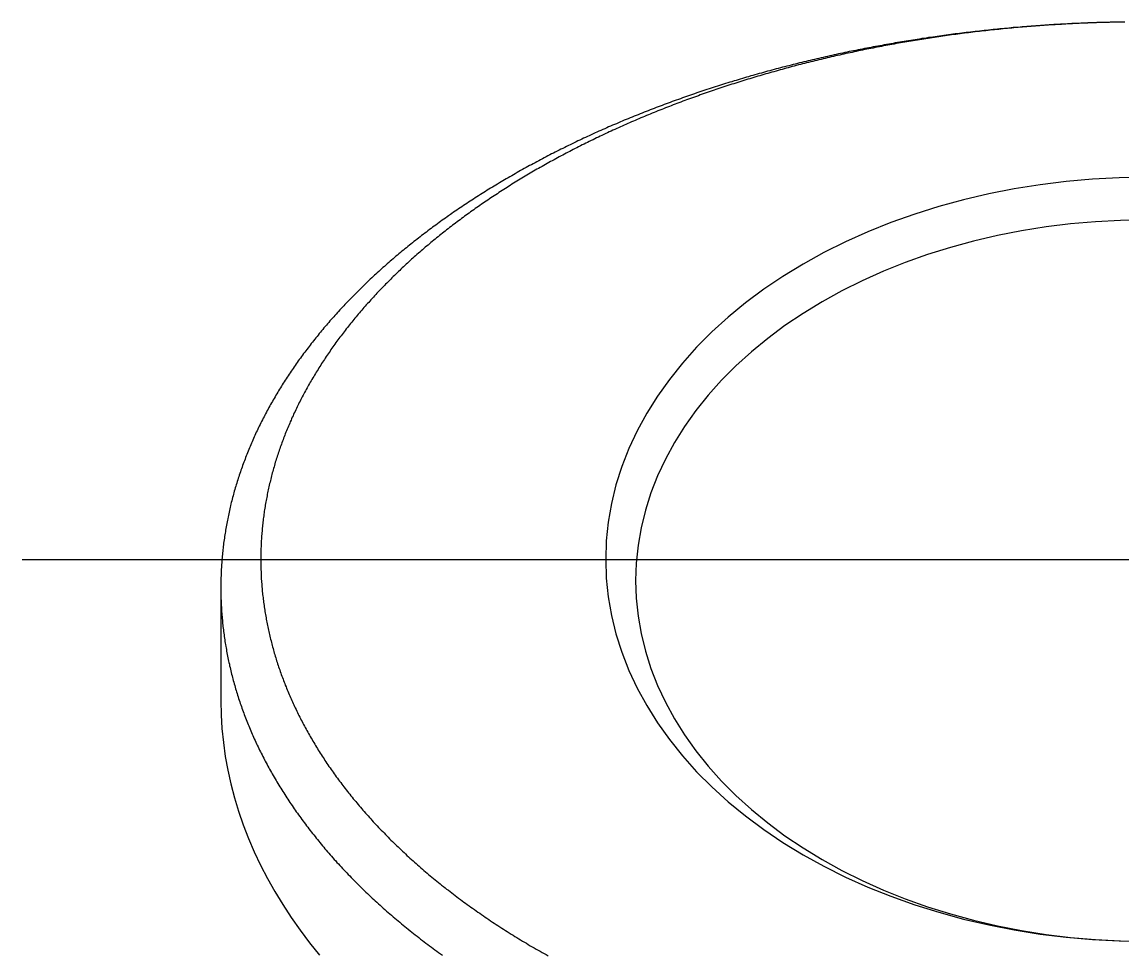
# Model space of a CAD drawing. Extents: x -9.8 to 63.4, y -19.1 to 44.7.
# Drawn here: x 40.96 to 51.97, y 33.32 to 42.65 of the extents above; entities that cross this region are included whole.
import ezdxf

# ---------------------------------------------------------------- set-up
doc = ezdxf.new("R2010")
doc.units = 0
doc.linetypes.add('CENTER', pattern=[50.8, 31.75, -6.35, 6.35, -6.35])
doc.layers.get('0').update_dxf_attribs({"linetype": 'CONTINUOUS'})
doc.layers.add('CENTER', color=1, linetype='CENTER')

msp = doc.modelspace()

# ---------------------------------------------------------------- linework, layer by layer
at = {"color": 7, "linetype": 'CONTINUOUS'}
msp.add_line((42.947, 36.995), (42.947, 35.863), dxfattribs=at)
at = {"color": 7}
for points in [[(51.981, 42.65, 0), (51.959, 42.65, 0), (51.936, 42.649, 0), (51.913, 42.649, 0), (51.891, 42.649, 0), (51.868, 42.648, 0), (51.845, 42.648, 0), (51.823, 42.647, 0), (51.8, 42.647, 0), (51.777, 42.646, 0), (51.755, 42.645, 0), (51.732, 42.645, 0), (51.709, 42.644, 0), (51.687, 42.643, 0), (51.664, 42.642, 0), (51.642, 42.642, 0), (51.619, 42.641, 0), (51.596, 42.64, 0), (51.574, 42.639, 0), (51.551, 42.638, 0), (51.529, 42.637, 0), (51.506, 42.636, 0), (51.483, 42.635, 0), (51.461, 42.634, 0), (51.438, 42.633, 0), (51.416, 42.632, 0), (51.393, 42.63, 0), (51.37, 42.629, 0), (51.348, 42.628, 0), (51.325, 42.627, 0), (51.303, 42.625, 0), (51.28, 42.624, 0), (51.257, 42.623, 0), (51.235, 42.621, 0), (51.212, 42.62, 0), (51.19, 42.618, 0), (51.167, 42.617, 0), (51.145, 42.615, 0), (51.122, 42.613, 0), (51.099, 42.612, 0), (51.077, 42.61, 0), (51.054, 42.608, 0), (51.032, 42.607, 0), (51.009, 42.605, 0), (50.987, 42.603, 0), (50.964, 42.601, 0), (50.942, 42.599, 0), (50.919, 42.597, 0), (50.897, 42.596, 0), (50.874, 42.594, 0), (50.852, 42.592, 0), (50.829, 42.59, 0), (50.807, 42.587, 0), (50.785, 42.585, 0), (50.762, 42.583, 0), (50.74, 42.581, 0), (50.717, 42.579, 0), (50.695, 42.577, 0), (50.672, 42.574, 0), (50.65, 42.572, 0), (50.627, 42.57, 0), (50.605, 42.567, 0), (50.583, 42.565, 0), (50.56, 42.562, 0), (50.538, 42.56, 0), (50.516, 42.557, 0), (50.493, 42.555, 0), (50.471, 42.552, 0), (50.448, 42.55, 0), (50.426, 42.547, 0), (50.404, 42.544, 0), (50.381, 42.542, 0), (50.359, 42.539, 0), (50.337, 42.536, 0), (50.314, 42.533, 0), (50.292, 42.531, 0), (50.27, 42.528, 0), (50.248, 42.525, 0), (50.225, 42.522, 0), (50.203, 42.519, 0), (50.181, 42.516, 0), (50.158, 42.513, 0), (50.136, 42.51, 0), (50.114, 42.507, 0), (50.092, 42.503, 0), (50.07, 42.5, 0), (50.047, 42.497, 0), (50.025, 42.494, 0), (50.003, 42.49, 0), (49.981, 42.487, 0), (49.959, 42.484, 0), (49.937, 42.48, 0), (49.914, 42.477, 0), (49.892, 42.473, 0), (49.87, 42.47, 0), (49.848, 42.466, 0), (49.826, 42.463, 0), (49.804, 42.459, 0), (49.782, 42.456, 0), (49.76, 42.452, 0), (49.738, 42.448, 0), (49.716, 42.444, 0), (49.694, 42.441, 0), (49.672, 42.437, 0), (49.65, 42.433, 0), (49.628, 42.429, 0), (49.606, 42.425, 0), (49.584, 42.421, 0), (49.562, 42.417, 0), (49.54, 42.413, 0), (49.518, 42.409, 0), (49.496, 42.405, 0), (49.474, 42.401, 0), (49.452, 42.397, 0), (49.43, 42.393, 0), (49.408, 42.389, 0), (49.386, 42.384, 0), (49.365, 42.38, 0), (49.343, 42.376, 0), (49.321, 42.371, 0), (49.299, 42.367, 0), (49.277, 42.363, 0), (49.255, 42.358, 0), (49.234, 42.354, 0), (49.212, 42.349, 0), (49.19, 42.345, 0), (49.169, 42.34, 0), (49.147, 42.335, 0), (49.125, 42.331, 0), (49.103, 42.326, 0), (49.082, 42.321, 0), (49.06, 42.317, 0), (49.038, 42.312, 0), (49.017, 42.307, 0), (48.995, 42.302, 0), (48.974, 42.297, 0), (48.952, 42.292, 0), (48.93, 42.287, 0), (48.909, 42.282, 0), (48.887, 42.277, 0), (48.866, 42.272, 0), (48.844, 42.267, 0), (48.823, 42.262, 0), (48.801, 42.257, 0), (48.78, 42.252, 0), (48.758, 42.246, 0), (48.737, 42.241, 0), (48.715, 42.236, 0), (48.694, 42.23, 0), (48.673, 42.225, 0), (48.651, 42.22, 0), (48.63, 42.214, 0), (48.608, 42.209, 0), (48.587, 42.203, 0), (48.566, 42.198, 0), (48.545, 42.192, 0), (48.523, 42.187, 0), (48.502, 42.181, 0), (48.481, 42.175, 0), (48.46, 42.169, 0), (48.438, 42.164, 0), (48.417, 42.158, 0), (48.396, 42.152, 0), (48.375, 42.146, 0), (48.354, 42.14, 0), (48.333, 42.135, 0), (48.312, 42.129, 0), (48.29, 42.123, 0), (48.269, 42.117, 0), (48.248, 42.111, 0), (48.227, 42.104, 0), (48.206, 42.098, 0), (48.185, 42.092, 0), (48.164, 42.086, 0), (48.143, 42.08, 0), (48.122, 42.073, 0), (48.101, 42.067, 0), (48.081, 42.061, 0), (48.06, 42.054, 0), (48.039, 42.048, 0), (48.018, 42.042, 0), (47.997, 42.035, 0), (47.976, 42.029, 0), (47.955, 42.022, 0), (47.935, 42.016, 0), (47.914, 42.009, 0), (47.893, 42.002, 0), (47.873, 41.996, 0), (47.852, 41.989, 0), (47.831, 41.982, 0), (47.81, 41.975, 0), (47.79, 41.968, 0), (47.769, 41.962, 0), (47.749, 41.955, 0), (47.728, 41.948, 0), (47.708, 41.941, 0), (47.687, 41.934, 0), (47.666, 41.927, 0), (47.646, 41.92, 0), (47.626, 41.913, 0), (47.605, 41.906, 0), (47.585, 41.898, 0), (47.564, 41.891, 0), (47.544, 41.884, 0), (47.524, 41.877, 0), (47.503, 41.87, 0), (47.483, 41.862, 0), (47.463, 41.855, 0), (47.442, 41.847, 0), (47.422, 41.84, 0), (47.402, 41.833, 0), (47.382, 41.825, 0), (47.362, 41.817, 0), (47.342, 41.81, 0), (47.321, 41.802, 0), (47.301, 41.795, 0), (47.281, 41.787, 0), (47.261, 41.779, 0), (47.241, 41.771, 0), (47.221, 41.764, 0), (47.201, 41.756, 0), (47.181, 41.748, 0), (47.161, 41.74, 0), (47.141, 41.732, 0), (47.121, 41.724, 0), (47.102, 41.716, 0), (47.082, 41.708, 0), (47.062, 41.7, 0), (47.042, 41.692, 0), (47.022, 41.684, 0), (47.003, 41.676, 0), (46.983, 41.668, 0), (46.963, 41.659, 0), (46.944, 41.651, 0), (46.924, 41.643, 0), (46.904, 41.634, 0), (46.885, 41.626, 0), (46.865, 41.618, 0), (46.846, 41.609, 0), (46.826, 41.601, 0), (46.807, 41.592, 0), (46.788, 41.584, 0), (46.768, 41.575, 0), (46.749, 41.566, 0), (46.73, 41.558, 0), (46.71, 41.549, 0), (46.691, 41.541, 0), (46.672, 41.532, 0), (46.652, 41.523, 0), (46.633, 41.514, 0), (46.614, 41.505, 0), (46.595, 41.496, 0), (46.576, 41.488, 0), (46.557, 41.479, 0), (46.538, 41.47, 0), (46.519, 41.461, 0), (46.5, 41.452, 0), (46.481, 41.443, 0), (46.462, 41.433, 0), (46.443, 41.424, 0), (46.424, 41.415, 0), (46.405, 41.406, 0), (46.387, 41.397, 0), (46.368, 41.387, 0), (46.349, 41.378, 0), (46.331, 41.369, 0), (46.312, 41.359, 0), (46.293, 41.35, 0), (46.275, 41.34, 0), (46.256, 41.331, 0), (46.237, 41.321, 0), (46.219, 41.312, 0), (46.201, 41.302, 0), (46.182, 41.293, 0), (46.164, 41.283, 0), (46.145, 41.273, 0), (46.127, 41.264, 0), (46.109, 41.254, 0), (46.091, 41.244, 0), (46.072, 41.234, 0), (46.054, 41.224, 0), (46.036, 41.215, 0), (46.018, 41.205, 0), (46, 41.195, 0), (45.982, 41.185, 0), (45.964, 41.175, 0), (45.946, 41.165, 0), (45.928, 41.155, 0), (45.91, 41.145, 0), (45.892, 41.134, 0), (45.874, 41.124, 0), (45.857, 41.114, 0), (45.839, 41.104, 0), (45.821, 41.093, 0), (45.803, 41.083, 0), (45.786, 41.073, 0), (45.768, 41.062, 0), (45.751, 41.052, 0), (45.733, 41.042, 0), (45.716, 41.031, 0), (45.698, 41.021, 0), (45.681, 41.01, 0), (45.664, 41, 0), (45.646, 40.989, 0), (45.629, 40.978, 0), (45.612, 40.968, 0), (45.594, 40.957, 0), (45.577, 40.946, 0), (45.56, 40.935, 0), (45.543, 40.925, 0), (45.526, 40.914, 0), (45.509, 40.903, 0), (45.492, 40.892, 0), (45.475, 40.881, 0), (45.458, 40.87, 0), (45.441, 40.859, 0), (45.425, 40.848, 0), (45.408, 40.837, 0), (45.391, 40.826, 0), (45.375, 40.815, 0), (45.358, 40.804, 0), (45.341, 40.793, 0), (45.325, 40.782, 0), (45.308, 40.77, 0), (45.292, 40.759, 0), (45.275, 40.748, 0), (45.259, 40.736, 0), (45.243, 40.725, 0), (45.226, 40.714, 0), (45.21, 40.702, 0), (45.194, 40.691, 0), (45.178, 40.679, 0), (45.162, 40.668, 0), (45.146, 40.656, 0), (45.13, 40.645, 0), (45.114, 40.633, 0), (45.098, 40.621, 0), (45.082, 40.61, 0), (45.066, 40.598, 0), (45.05, 40.586, 0), (45.034, 40.575, 0), (45.019, 40.563, 0), (45.003, 40.551, 0), (44.987, 40.539, 0), (44.972, 40.527, 0), (44.956, 40.515, 0), (44.941, 40.503, 0), (44.925, 40.491, 0), (44.91, 40.479, 0), (44.894, 40.467, 0), (44.879, 40.455, 0), (44.864, 40.443, 0), (44.849, 40.431, 0), (44.834, 40.419, 0), (44.818, 40.407, 0), (44.803, 40.394, 0), (44.788, 40.382, 0), (44.773, 40.37, 0), (44.758, 40.358, 0), (44.743, 40.345, 0), (44.729, 40.333, 0), (44.714, 40.32, 0), (44.699, 40.308, 0), (44.684, 40.295, 0), (44.67, 40.283, 0), (44.655, 40.27, 0), (44.641, 40.258, 0), (44.626, 40.245, 0), (44.612, 40.233, 0), (44.597, 40.22, 0), (44.583, 40.207, 0), (44.569, 40.195, 0), (44.554, 40.182, 0), (44.54, 40.169, 0), (44.526, 40.156, 0), (44.512, 40.144, 0), (44.498, 40.131, 0), (44.484, 40.118, 0), (44.47, 40.105, 0), (44.456, 40.092, 0), (44.442, 40.079, 0), (44.428, 40.066, 0), (44.415, 40.053, 0), (44.401, 40.04, 0), (44.387, 40.027, 0), (44.374, 40.014, 0), (44.36, 40, 0), (44.347, 39.987, 0), (44.333, 39.974, 0), (44.32, 39.961, 0), (44.306, 39.947, 0), (44.293, 39.934, 0), (44.28, 39.921, 0), (44.267, 39.907, 0), (44.254, 39.894, 0), (44.241, 39.88, 0), (44.228, 39.867, 0), (44.215, 39.854, 0), (44.202, 39.84, 0), (44.189, 39.827, 0), (44.176, 39.813, 0), (44.163, 39.799, 0), (44.151, 39.786, 0), (44.138, 39.772, 0), (44.125, 39.758, 0), (44.113, 39.745, 0), (44.1, 39.731, 0), (44.088, 39.717, 0), (44.076, 39.703, 0), (44.063, 39.69, 0), (44.051, 39.676, 0), (44.039, 39.662, 0), (44.027, 39.648, 0), (44.015, 39.634, 0), (44.003, 39.62, 0), (43.991, 39.606, 0), (43.979, 39.592, 0), (43.967, 39.578, 0), (43.955, 39.564, 0), (43.944, 39.55, 0), (43.932, 39.535, 0), (43.92, 39.521, 0), (43.909, 39.507, 0), (43.897, 39.493, 0), (43.886, 39.479, 0), (43.874, 39.464, 0), (43.863, 39.45, 0), (43.852, 39.436, 0), (43.841, 39.421, 0), (43.83, 39.407, 0), (43.819, 39.393, 0), (43.808, 39.378, 0), (43.797, 39.364, 0), (43.786, 39.349, 0), (43.775, 39.335, 0), (43.764, 39.32, 0), (43.754, 39.306, 0), (43.743, 39.291, 0), (43.732, 39.276, 0), (43.722, 39.262, 0), (43.711, 39.247, 0), (43.701, 39.232, 0), (43.691, 39.218, 0), (43.68, 39.203, 0), (43.67, 39.188, 0), (43.66, 39.173, 0), (43.65, 39.159, 0), (43.64, 39.144, 0), (43.63, 39.129, 0), (43.62, 39.114, 0), (43.61, 39.099, 0), (43.601, 39.084, 0), (43.591, 39.069, 0), (43.581, 39.054, 0), (43.572, 39.039, 0), (43.562, 39.024, 0), (43.553, 39.009, 0), (43.544, 38.994, 0), (43.534, 38.979, 0), (43.525, 38.964, 0), (43.516, 38.949, 0), (43.507, 38.934, 0), (43.498, 38.919, 0), (43.489, 38.904, 0), (43.48, 38.888, 0), (43.471, 38.873, 0), (43.463, 38.858, 0), (43.454, 38.843, 0), (43.445, 38.827, 0), (43.437, 38.812, 0), (43.428, 38.797, 0), (43.42, 38.781, 0), (43.412, 38.766, 0), (43.403, 38.751, 0), (43.395, 38.735, 0), (43.387, 38.72, 0), (43.379, 38.704, 0), (43.371, 38.689, 0), (43.363, 38.673, 0), (43.355, 38.658, 0), (43.347, 38.642, 0), (43.34, 38.627, 0), (43.332, 38.611, 0), (43.325, 38.596, 0), (43.317, 38.58, 0), (43.31, 38.565, 0), (43.302, 38.549, 0), (43.295, 38.533, 0), (43.288, 38.518, 0), (43.281, 38.502, 0), (43.274, 38.486, 0), (43.267, 38.471, 0), (43.26, 38.455, 0), (43.253, 38.439, 0), (43.246, 38.423, 0), (43.24, 38.408, 0), (43.233, 38.392, 0), (43.227, 38.376, 0), (43.22, 38.36, 0), (43.214, 38.344, 0), (43.207, 38.328, 0), (43.201, 38.313, 0), (43.195, 38.297, 0), (43.189, 38.281, 0), (43.183, 38.265, 0), (43.177, 38.249, 0), (43.171, 38.233, 0), (43.165, 38.217, 0), (43.159, 38.201, 0), (43.154, 38.185, 0), (43.148, 38.169, 0), (43.143, 38.154, 0), (43.137, 38.138, 0), (43.132, 38.121, 0), (43.127, 38.105, 0), (43.121, 38.089, 0), (43.116, 38.073, 0), (43.111, 38.057, 0), (43.106, 38.041, 0), (43.101, 38.025, 0), (43.096, 38.009, 0), (43.092, 37.993, 0), (43.087, 37.977, 0), (43.082, 37.961, 0), (43.078, 37.945, 0), (43.074, 37.929, 0), (43.069, 37.912, 0), (43.065, 37.896, 0), (43.061, 37.88, 0), (43.056, 37.864, 0), (43.052, 37.848, 0), (43.048, 37.832, 0), (43.044, 37.815, 0), (43.041, 37.799, 0), (43.037, 37.783, 0), (43.033, 37.767, 0), (43.029, 37.751, 0), (43.026, 37.734, 0), (43.023, 37.718, 0), (43.019, 37.702, 0), (43.016, 37.685, 0), (43.013, 37.669, 0), (43.009, 37.653, 0), (43.006, 37.637, 0), (43.003, 37.62, 0), (43, 37.604, 0), (42.998, 37.588, 0), (42.995, 37.572, 0), (42.992, 37.555, 0), (42.989, 37.539, 0), (42.987, 37.523, 0), (42.984, 37.506, 0), (42.982, 37.49, 0), (42.98, 37.474, 0), (42.977, 37.457, 0), (42.975, 37.441, 0), (42.973, 37.425, 0), (42.971, 37.408, 0), (42.969, 37.392, 0), (42.968, 37.376, 0), (42.966, 37.359, 0), (42.964, 37.343, 0), (42.962, 37.327, 0), (42.961, 37.31, 0), (42.959, 37.294, 0), (42.958, 37.278, 0), (42.957, 37.261, 0), (42.956, 37.245, 0), (42.954, 37.228, 0), (42.953, 37.212, 0), (42.952, 37.196, 0), (42.951, 37.179, 0), (42.951, 37.163, 0), (42.95, 37.147, 0), (42.949, 37.13, 0), (42.949, 37.114, 0), (42.948, 37.097, 0), (42.948, 37.081, 0), (42.947, 37.065, 0), (42.947, 37.048, 0), (42.947, 37.032, 0), (42.947, 37.015, 0), (42.947, 36.999, 0), (42.947, 36.983, 0), (42.947, 36.966, 0), (42.947, 36.95, 0), (42.947, 36.933, 0), (42.947, 36.917, 0), (42.948, 36.901, 0), (42.948, 36.884, 0), (42.949, 36.868, 0), (42.95, 36.852, 0), (42.95, 36.835, 0), (42.951, 36.819, 0), (42.952, 36.802, 0), (42.953, 36.786, 0), (42.954, 36.77, 0), (42.955, 36.753, 0), (42.956, 36.737, 0), (42.957, 36.72, 0), (42.959, 36.704, 0), (42.96, 36.688, 0), (42.962, 36.671, 0), (42.963, 36.655, 0), (42.965, 36.638, 0), (42.967, 36.622, 0), (42.968, 36.606, 0), (42.97, 36.589, 0), (42.972, 36.573, 0), (42.974, 36.557, 0), (42.976, 36.54, 0), (42.979, 36.524, 0), (42.981, 36.508, 0), (42.983, 36.491, 0), (42.986, 36.475, 0), (42.988, 36.458, 0), (42.991, 36.442, 0), (42.993, 36.426, 0), (42.996, 36.409, 0), (42.999, 36.393, 0), (43.002, 36.377, 0), (43.005, 36.36, 0), (43.008, 36.344, 0), (43.011, 36.328, 0), (43.014, 36.311, 0), (43.018, 36.295, 0), (43.021, 36.279, 0), (43.024, 36.262, 0), (43.028, 36.246, 0), (43.032, 36.23, 0), (43.035, 36.213, 0), (43.039, 36.197, 0), (43.043, 36.181, 0), (43.047, 36.164, 0), (43.051, 36.148, 0), (43.055, 36.132, 0), (43.059, 36.115, 0), (43.063, 36.099, 0), (43.068, 36.083, 0), (43.072, 36.067, 0), (43.076, 36.05, 0), (43.081, 36.034, 0), (43.086, 36.018, 0), (43.09, 36.002, 0), (43.095, 35.985, 0), (43.1, 35.969, 0), (43.105, 35.953, 0), (43.11, 35.937, 0), (43.115, 35.92, 0), (43.12, 35.904, 0), (43.125, 35.888, 0), (43.131, 35.872, 0), (43.136, 35.855, 0), (43.142, 35.839, 0), (43.147, 35.823, 0), (43.153, 35.807, 0), (43.158, 35.791, 0), (43.164, 35.774, 0), (43.17, 35.758, 0), (43.176, 35.742, 0), (43.182, 35.726, 0), (43.188, 35.71, 0), (43.195, 35.694, 0), (43.201, 35.677, 0), (43.207, 35.661, 0), (43.214, 35.645, 0), (43.22, 35.629, 0), (43.227, 35.613, 0), (43.233, 35.597, 0), (43.24, 35.581, 0), (43.247, 35.565, 0), (43.254, 35.548, 0), (43.261, 35.532, 0), (43.268, 35.516, 0), (43.275, 35.5, 0), (43.282, 35.484, 0), (43.29, 35.468, 0), (43.297, 35.452, 0), (43.305, 35.436, 0), (43.312, 35.42, 0), (43.32, 35.404, 0), (43.328, 35.388, 0), (43.335, 35.372, 0), (43.343, 35.356, 0), (43.351, 35.34, 0), (43.359, 35.324, 0), (43.367, 35.308, 0), (43.376, 35.292, 0), (43.384, 35.276, 0), (43.392, 35.26, 0), (43.401, 35.244, 0), (43.409, 35.228, 0), (43.418, 35.212, 0), (43.426, 35.196, 0), (43.435, 35.18, 0), (43.444, 35.164, 0), (43.453, 35.149, 0), (43.462, 35.133, 0), (43.471, 35.117, 0), (43.48, 35.101, 0), (43.489, 35.085, 0), (43.499, 35.069, 0), (43.508, 35.053, 0), (43.518, 35.038, 0), (43.527, 35.022, 0), (43.537, 35.006, 0), (43.547, 34.99, 0), (43.556, 34.975, 0), (43.566, 34.959, 0), (43.576, 34.943, 0), (43.586, 34.927, 0), (43.596, 34.912, 0), (43.607, 34.896, 0), (43.617, 34.88, 0), (43.627, 34.865, 0), (43.638, 34.849, 0), (43.648, 34.833, 0), (43.659, 34.818, 0), (43.67, 34.802, 0), (43.681, 34.786, 0), (43.691, 34.771, 0), (43.702, 34.755, 0), (43.713, 34.74, 0), (43.724, 34.724, 0), (43.736, 34.709, 0), (43.747, 34.693, 0), (43.758, 34.678, 0), (43.77, 34.662, 0), (43.781, 34.647, 0), (43.793, 34.631, 0), (43.804, 34.616, 0), (43.816, 34.6, 0), (43.828, 34.585, 0), (43.84, 34.569, 0), (43.852, 34.554, 0), (43.864, 34.538, 0), (43.876, 34.523, 0), (43.889, 34.508, 0), (43.901, 34.492, 0), (43.913, 34.477, 0), (43.926, 34.462, 0), (43.938, 34.447, 0), (43.951, 34.431, 0), (43.964, 34.416, 0), (43.977, 34.401, 0), (43.989, 34.386, 0), (44.002, 34.37, 0), (44.015, 34.355, 0), (44.029, 34.34, 0), (44.042, 34.325, 0), (44.055, 34.31, 0), (44.069, 34.294, 0), (44.082, 34.279, 0), (44.096, 34.264, 0), (44.109, 34.249, 0), (44.123, 34.234, 0), (44.137, 34.219, 0), (44.151, 34.204, 0), (44.165, 34.189, 0), (44.179, 34.174, 0), (44.193, 34.159, 0), (44.207, 34.144, 0), (44.221, 34.129, 0), (44.236, 34.114, 0), (44.25, 34.099, 0), (44.265, 34.085, 0), (44.279, 34.07, 0), (44.294, 34.055, 0), (44.309, 34.04, 0), (44.324, 34.025, 0), (44.339, 34.011, 0), (44.353, 33.996, 0), (44.369, 33.981, 0), (44.384, 33.966, 0), (44.399, 33.952, 0), (44.414, 33.937, 0), (44.43, 33.922, 0), (44.445, 33.908, 0), (44.461, 33.893, 0), (44.476, 33.879, 0), (44.492, 33.864, 0), (44.508, 33.85, 0), (44.524, 33.835, 0), (44.54, 33.821, 0), (44.556, 33.806, 0), (44.572, 33.792, 0), (44.588, 33.778, 0), (44.604, 33.763, 0), (44.621, 33.749, 0), (44.637, 33.735, 0), (44.654, 33.721, 0), (44.67, 33.706, 0), (44.687, 33.692, 0), (44.703, 33.678, 0), (44.72, 33.664, 0), (44.737, 33.65, 0), (44.754, 33.636, 0), (44.771, 33.622, 0), (44.788, 33.608, 0), (44.805, 33.594, 0), (44.822, 33.58, 0), (44.84, 33.566, 0), (44.857, 33.552, 0), (44.875, 33.538, 0), (44.892, 33.524, 0), (44.91, 33.51, 0), (44.927, 33.497, 0), (44.945, 33.483, 0), (44.963, 33.469, 0), (44.981, 33.456, 0), (44.999, 33.442, 0), (45.017, 33.428, 0), (45.035, 33.415, 0), (45.053, 33.401, 0), (45.071, 33.388, 0), (45.089, 33.374, 0), (45.108, 33.361, 0), (45.126, 33.348, 0), (45.145, 33.334, 0), (45.163, 33.321, 0)], [(51.989, 42.65, 0), (51.968, 42.65, 0), (51.946, 42.65, 0), (51.924, 42.649, 0), (51.902, 42.649, 0), (51.88, 42.648, 0), (51.858, 42.648, 0), (51.837, 42.647, 0), (51.815, 42.647, 0), (51.793, 42.646, 0), (51.771, 42.645, 0), (51.749, 42.645, 0), (51.728, 42.644, 0), (51.706, 42.643, 0), (51.684, 42.643, 0), (51.662, 42.642, 0), (51.641, 42.641, 0), (51.619, 42.64, 0), (51.597, 42.639, 0), (51.575, 42.638, 0), (51.553, 42.638, 0), (51.532, 42.636, 0), (51.51, 42.636, 0), (51.488, 42.634, 0), (51.467, 42.633, 0), (51.445, 42.632, 0), (51.423, 42.631, 0), (51.401, 42.63, 0), (51.38, 42.629, 0), (51.358, 42.627, 0), (51.336, 42.626, 0), (51.314, 42.625, 0), (51.293, 42.623, 0), (51.271, 42.622, 0), (51.249, 42.621, 0), (51.227, 42.619, 0), (51.206, 42.618, 0), (51.184, 42.616, 0), (51.162, 42.615, 0), (51.141, 42.613, 0), (51.119, 42.612, 0), (51.097, 42.61, 0), (51.076, 42.608, 0), (51.054, 42.607, 0), (51.032, 42.605, 0), (51.011, 42.603, 0), (50.989, 42.601, 0), (50.967, 42.599, 0), (50.946, 42.598, 0), (50.924, 42.596, 0), (50.902, 42.594, 0), (50.881, 42.592, 0), (50.859, 42.59, 0), (50.837, 42.588, 0), (50.816, 42.586, 0), (50.794, 42.584, 0), (50.773, 42.582, 0), (50.751, 42.579, 0), (50.73, 42.577, 0), (50.708, 42.575, 0), (50.686, 42.573, 0), (50.665, 42.571, 0), (50.643, 42.568, 0), (50.622, 42.566, 0), (50.6, 42.563, 0), (50.579, 42.561, 0), (50.557, 42.559, 0), (50.536, 42.556, 0), (50.514, 42.554, 0), (50.493, 42.551, 0), (50.471, 42.548, 0), (50.45, 42.546, 0), (50.428, 42.543, 0), (50.407, 42.541, 0), (50.385, 42.538, 0), (50.364, 42.535, 0), (50.342, 42.532, 0), (50.321, 42.529, 0), (50.299, 42.527, 0), (50.278, 42.524, 0), (50.257, 42.521, 0), (50.235, 42.518, 0), (50.214, 42.515, 0), (50.192, 42.512, 0), (50.171, 42.509, 0), (50.15, 42.506, 0), (50.128, 42.503, 0), (50.107, 42.5, 0), (50.086, 42.496, 0), (50.064, 42.493, 0), (50.043, 42.49, 0), (50.022, 42.487, 0), (50, 42.483, 0), (49.979, 42.48, 0), (49.958, 42.477, 0), (49.937, 42.473, 0), (49.915, 42.47, 0), (49.894, 42.467, 0), (49.873, 42.463, 0), (49.852, 42.459, 0), (49.831, 42.456, 0), (49.809, 42.452, 0), (49.788, 42.449, 0), (49.767, 42.445, 0), (49.746, 42.441, 0), (49.725, 42.438, 0), (49.703, 42.434, 0), (49.682, 42.43, 0), (49.661, 42.426, 0), (49.64, 42.422, 0), (49.619, 42.419, 0), (49.598, 42.415, 0), (49.577, 42.411, 0), (49.556, 42.407, 0), (49.535, 42.403, 0), (49.514, 42.399, 0), (49.493, 42.395, 0), (49.472, 42.39, 0), (49.451, 42.386, 0), (49.43, 42.382, 0), (49.409, 42.378, 0), (49.388, 42.374, 0), (49.367, 42.369, 0), (49.346, 42.365, 0), (49.325, 42.361, 0), (49.304, 42.356, 0), (49.283, 42.352, 0), (49.262, 42.347, 0), (49.242, 42.343, 0), (49.221, 42.339, 0), (49.2, 42.334, 0), (49.179, 42.329, 0), (49.158, 42.325, 0), (49.138, 42.32, 0), (49.117, 42.316, 0), (49.096, 42.311, 0), (49.075, 42.306, 0), (49.054, 42.301, 0), (49.034, 42.297, 0), (49.013, 42.292, 0), (48.992, 42.287, 0), (48.972, 42.282, 0), (48.951, 42.277, 0), (48.93, 42.272, 0), (48.91, 42.267, 0), (48.889, 42.262, 0), (48.869, 42.257, 0), (48.848, 42.252, 0), (48.827, 42.247, 0), (48.807, 42.242, 0), (48.786, 42.236, 0), (48.766, 42.231, 0), (48.745, 42.226, 0), (48.725, 42.221, 0), (48.704, 42.215, 0), (48.684, 42.21, 0), (48.663, 42.205, 0), (48.643, 42.199, 0), (48.623, 42.194, 0), (48.602, 42.188, 0), (48.582, 42.183, 0), (48.562, 42.177, 0), (48.541, 42.172, 0), (48.521, 42.166, 0), (48.501, 42.16, 0), (48.48, 42.154, 0), (48.46, 42.149, 0), (48.44, 42.143, 0), (48.42, 42.137, 0), (48.399, 42.132, 0), (48.379, 42.126, 0), (48.359, 42.12, 0), (48.339, 42.114, 0), (48.319, 42.108, 0), (48.299, 42.102, 0), (48.279, 42.096, 0), (48.258, 42.09, 0), (48.238, 42.084, 0), (48.218, 42.078, 0), (48.198, 42.072, 0), (48.178, 42.065, 0), (48.158, 42.059, 0), (48.138, 42.053, 0), (48.118, 42.047, 0), (48.099, 42.04, 0), (48.079, 42.034, 0), (48.059, 42.028, 0), (48.039, 42.021, 0), (48.019, 42.015, 0), (47.999, 42.008, 0), (47.979, 42.002, 0), (47.96, 41.995, 0), (47.94, 41.989, 0), (47.92, 41.982, 0), (47.9, 41.975, 0), (47.881, 41.969, 0), (47.861, 41.962, 0), (47.841, 41.955, 0), (47.822, 41.949, 0), (47.802, 41.942, 0), (47.782, 41.935, 0), (47.763, 41.928, 0), (47.743, 41.921, 0), (47.724, 41.914, 0), (47.704, 41.907, 0), (47.685, 41.9, 0), (47.665, 41.893, 0), (47.646, 41.886, 0), (47.626, 41.879, 0), (47.607, 41.872, 0), (47.588, 41.865, 0), (47.568, 41.858, 0), (47.549, 41.85, 0), (47.53, 41.843, 0), (47.51, 41.836, 0), (47.491, 41.828, 0), (47.472, 41.821, 0), (47.453, 41.814, 0), (47.434, 41.806, 0), (47.414, 41.799, 0), (47.395, 41.791, 0), (47.376, 41.784, 0), (47.357, 41.776, 0), (47.338, 41.769, 0), (47.319, 41.761, 0), (47.3, 41.753, 0), (47.281, 41.746, 0), (47.262, 41.738, 0), (47.243, 41.73, 0), (47.224, 41.722, 0), (47.205, 41.715, 0), (47.186, 41.707, 0), (47.167, 41.699, 0), (47.149, 41.691, 0), (47.13, 41.683, 0), (47.111, 41.675, 0), (47.092, 41.667, 0), (47.074, 41.659, 0), (47.055, 41.651, 0), (47.036, 41.643, 0), (47.018, 41.635, 0), (46.999, 41.627, 0), (46.981, 41.618, 0), (46.962, 41.61, 0), (46.944, 41.602, 0), (46.925, 41.593, 0), (46.907, 41.585, 0), (46.888, 41.577, 0), (46.87, 41.568, 0), (46.852, 41.56, 0), (46.833, 41.551, 0), (46.815, 41.543, 0), (46.797, 41.535, 0), (46.778, 41.526, 0), (46.76, 41.517, 0), (46.742, 41.509, 0), (46.724, 41.5, 0), (46.706, 41.491, 0), (46.688, 41.483, 0), (46.67, 41.474, 0), (46.651, 41.465, 0), (46.633, 41.456, 0), (46.616, 41.447, 0), (46.598, 41.439, 0), (46.58, 41.43, 0), (46.562, 41.421, 0), (46.544, 41.412, 0), (46.526, 41.403, 0), (46.508, 41.394, 0), (46.491, 41.385, 0), (46.473, 41.376, 0), (46.455, 41.367, 0), (46.438, 41.357, 0), (46.42, 41.348, 0), (46.403, 41.339, 0), (46.385, 41.33, 0), (46.367, 41.32, 0), (46.35, 41.311, 0), (46.333, 41.302, 0), (46.315, 41.292, 0), (46.298, 41.283, 0), (46.281, 41.274, 0), (46.263, 41.264, 0), (46.246, 41.255, 0), (46.229, 41.245, 0), (46.212, 41.236, 0), (46.194, 41.226, 0), (46.177, 41.216, 0), (46.16, 41.207, 0), (46.143, 41.197, 0), (46.126, 41.187, 0), (46.109, 41.178, 0), (46.092, 41.168, 0), (46.075, 41.158, 0), (46.059, 41.148, 0), (46.042, 41.138, 0), (46.025, 41.128, 0), (46.008, 41.118, 0), (45.991, 41.108, 0), (45.975, 41.098, 0), (45.958, 41.088, 0), (45.941, 41.078, 0), (45.925, 41.068, 0), (45.908, 41.058, 0), (45.892, 41.048, 0), (45.875, 41.038, 0), (45.859, 41.028, 0), (45.843, 41.017, 0), (45.826, 41.007, 0), (45.81, 40.997, 0), (45.794, 40.987, 0), (45.778, 40.976, 0), (45.761, 40.966, 0), (45.745, 40.955, 0), (45.729, 40.945, 0), (45.713, 40.934, 0), (45.697, 40.924, 0), (45.681, 40.913, 0), (45.665, 40.903, 0), (45.649, 40.892, 0), (45.633, 40.882, 0), (45.618, 40.871, 0), (45.602, 40.86, 0), (45.586, 40.85, 0), (45.57, 40.839, 0), (45.555, 40.828, 0), (45.539, 40.817, 0), (45.523, 40.807, 0), (45.508, 40.796, 0), (45.492, 40.785, 0), (45.477, 40.774, 0), (45.462, 40.763, 0), (45.446, 40.752, 0), (45.431, 40.741, 0), (45.416, 40.73, 0), (45.401, 40.719, 0), (45.385, 40.708, 0), (45.37, 40.697, 0), (45.355, 40.686, 0), (45.34, 40.674, 0), (45.325, 40.663, 0), (45.31, 40.652, 0), (45.295, 40.641, 0), (45.28, 40.629, 0), (45.265, 40.618, 0), (45.251, 40.607, 0), (45.236, 40.595, 0), (45.221, 40.584, 0), (45.206, 40.572, 0), (45.192, 40.561, 0), (45.177, 40.55, 0), (45.163, 40.538, 0), (45.148, 40.526, 0), (45.134, 40.515, 0), (45.12, 40.503, 0), (45.105, 40.492, 0), (45.091, 40.48, 0), (45.077, 40.468, 0), (45.062, 40.457, 0), (45.048, 40.445, 0), (45.034, 40.433, 0), (45.02, 40.421, 0), (45.006, 40.41, 0), (44.992, 40.398, 0), (44.978, 40.386, 0), (44.964, 40.374, 0), (44.95, 40.362, 0), (44.937, 40.35, 0), (44.923, 40.338, 0), (44.909, 40.326, 0), (44.896, 40.314, 0), (44.882, 40.302, 0), (44.868, 40.29, 0), (44.855, 40.278, 0), (44.842, 40.265, 0), (44.828, 40.253, 0), (44.815, 40.241, 0), (44.801, 40.229, 0), (44.788, 40.216, 0), (44.775, 40.204, 0), (44.762, 40.192, 0), (44.749, 40.179, 0), (44.736, 40.167, 0), (44.723, 40.155, 0), (44.71, 40.142, 0), (44.697, 40.13, 0), (44.684, 40.117, 0), (44.671, 40.105, 0), (44.658, 40.092, 0), (44.646, 40.08, 0), (44.633, 40.067, 0), (44.62, 40.054, 0), (44.608, 40.041, 0), (44.595, 40.029, 0), (44.583, 40.016, 0), (44.571, 40.003, 0), (44.558, 39.991, 0), (44.546, 39.978, 0), (44.534, 39.965, 0), (44.521, 39.952, 0), (44.509, 39.939, 0), (44.497, 39.926, 0), (44.485, 39.913, 0), (44.473, 39.901, 0), (44.461, 39.888, 0), (44.449, 39.874, 0), (44.438, 39.861, 0), (44.426, 39.848, 0), (44.414, 39.835, 0), (44.402, 39.822, 0), (44.391, 39.809, 0), (44.379, 39.796, 0), (44.368, 39.783, 0), (44.356, 39.769, 0), (44.345, 39.756, 0), (44.334, 39.743, 0), (44.322, 39.73, 0), (44.311, 39.716, 0), (44.3, 39.703, 0), (44.289, 39.69, 0), (44.278, 39.676, 0), (44.267, 39.663, 0), (44.256, 39.649, 0), (44.245, 39.636, 0), (44.234, 39.622, 0), (44.223, 39.609, 0), (44.213, 39.595, 0), (44.202, 39.582, 0), (44.191, 39.568, 0), (44.181, 39.554, 0), (44.17, 39.541, 0), (44.16, 39.527, 0), (44.15, 39.514, 0), (44.139, 39.5, 0), (44.129, 39.486, 0), (44.119, 39.472, 0), (44.109, 39.459, 0), (44.099, 39.445, 0), (44.089, 39.431, 0), (44.079, 39.417, 0), (44.069, 39.403, 0), (44.059, 39.389, 0), (44.049, 39.375, 0), (44.04, 39.361, 0), (44.03, 39.347, 0), (44.02, 39.333, 0), (44.011, 39.319, 0), (44.001, 39.305, 0), (43.992, 39.291, 0), (43.983, 39.277, 0), (43.973, 39.263, 0), (43.964, 39.249, 0), (43.955, 39.235, 0), (43.946, 39.221, 0), (43.937, 39.206, 0), (43.928, 39.192, 0), (43.919, 39.178, 0), (43.91, 39.164, 0), (43.901, 39.15, 0), (43.893, 39.135, 0), (43.884, 39.121, 0), (43.876, 39.107, 0), (43.867, 39.092, 0), (43.858, 39.078, 0), (43.85, 39.064, 0), (43.842, 39.049, 0), (43.834, 39.035, 0), (43.825, 39.02, 0), (43.817, 39.006, 0), (43.809, 38.992, 0), (43.801, 38.977, 0), (43.793, 38.962, 0), (43.785, 38.948, 0), (43.778, 38.934, 0), (43.77, 38.919, 0), (43.762, 38.904, 0), (43.755, 38.89, 0), (43.747, 38.875, 0), (43.74, 38.861, 0), (43.732, 38.846, 0), (43.725, 38.831, 0), (43.718, 38.817, 0), (43.71, 38.802, 0), (43.703, 38.787, 0), (43.696, 38.773, 0), (43.689, 38.758, 0), (43.682, 38.743, 0), (43.675, 38.728, 0), (43.669, 38.713, 0), (43.662, 38.699, 0), (43.655, 38.684, 0), (43.649, 38.669, 0), (43.642, 38.654, 0), (43.636, 38.639, 0), (43.629, 38.624, 0), (43.623, 38.61, 0), (43.617, 38.595, 0), (43.611, 38.58, 0), (43.604, 38.565, 0), (43.598, 38.55, 0), (43.592, 38.535, 0), (43.587, 38.52, 0), (43.581, 38.505, 0), (43.575, 38.49, 0), (43.569, 38.475, 0), (43.564, 38.46, 0), (43.558, 38.445, 0), (43.553, 38.43, 0), (43.547, 38.415, 0), (43.542, 38.4, 0), (43.537, 38.385, 0), (43.531, 38.37, 0), (43.526, 38.355, 0), (43.521, 38.34, 0), (43.516, 38.325, 0), (43.511, 38.309, 0), (43.507, 38.294, 0), (43.502, 38.279, 0), (43.497, 38.264, 0), (43.492, 38.249, 0), (43.488, 38.234, 0), (43.483, 38.218, 0), (43.479, 38.203, 0), (43.475, 38.188, 0), (43.47, 38.173, 0), (43.466, 38.158, 0), (43.462, 38.142, 0), (43.458, 38.127, 0), (43.454, 38.112, 0), (43.45, 38.097, 0), (43.446, 38.081, 0), (43.443, 38.066, 0), (43.439, 38.051, 0), (43.435, 38.036, 0), (43.432, 38.02, 0), (43.428, 38.005, 0), (43.425, 37.99, 0), (43.421, 37.974, 0), (43.418, 37.959, 0), (43.415, 37.944, 0), (43.412, 37.929, 0), (43.409, 37.913, 0), (43.406, 37.898, 0), (43.403, 37.883, 0), (43.4, 37.867, 0), (43.397, 37.852, 0), (43.395, 37.837, 0), (43.392, 37.821, 0), (43.389, 37.806, 0), (43.387, 37.79, 0), (43.385, 37.775, 0), (43.382, 37.76, 0), (43.38, 37.744, 0), (43.378, 37.729, 0), (43.376, 37.714, 0), (43.374, 37.698, 0), (43.372, 37.683, 0), (43.37, 37.667, 0), (43.368, 37.652, 0), (43.366, 37.636, 0), (43.365, 37.621, 0), (43.363, 37.606, 0), (43.361, 37.59, 0), (43.36, 37.575, 0), (43.359, 37.559, 0), (43.357, 37.544, 0), (43.356, 37.529, 0), (43.355, 37.513, 0), (43.354, 37.498, 0), (43.353, 37.482, 0), (43.352, 37.467, 0), (43.351, 37.451, 0), (43.35, 37.436, 0), (43.35, 37.421, 0), (43.349, 37.405, 0), (43.348, 37.39, 0), (43.348, 37.374, 0), (43.347, 37.359, 0), (43.347, 37.343, 0), (43.347, 37.328, 0), (43.347, 37.312, 0), (43.347, 37.297, 0), (43.346, 37.282, 0), (43.346, 37.266, 0), (43.347, 37.251, 0), (43.347, 37.235, 0), (43.347, 37.22, 0), (43.347, 37.204, 0), (43.348, 37.189, 0), (43.348, 37.173, 0), (43.349, 37.158, 0), (43.349, 37.143, 0), (43.35, 37.127, 0), (43.351, 37.112, 0), (43.352, 37.096, 0), (43.352, 37.081, 0), (43.353, 37.065, 0), (43.355, 37.05, 0), (43.356, 37.035, 0), (43.357, 37.019, 0), (43.358, 37.004, 0), (43.359, 36.988, 0), (43.361, 36.973, 0), (43.362, 36.957, 0), (43.364, 36.942, 0), (43.365, 36.926, 0), (43.367, 36.911, 0), (43.369, 36.896, 0), (43.371, 36.88, 0), (43.373, 36.865, 0), (43.375, 36.849, 0), (43.377, 36.834, 0), (43.379, 36.818, 0), (43.381, 36.803, 0), (43.383, 36.788, 0), (43.386, 36.772, 0), (43.388, 36.757, 0), (43.391, 36.741, 0), (43.393, 36.726, 0), (43.396, 36.711, 0), (43.399, 36.695, 0), (43.401, 36.68, 0), (43.404, 36.664, 0), (43.407, 36.649, 0), (43.41, 36.633, 0), (43.413, 36.618, 0), (43.417, 36.603, 0), (43.42, 36.587, 0), (43.423, 36.572, 0), (43.427, 36.557, 0), (43.43, 36.541, 0), (43.434, 36.526, 0), (43.437, 36.51, 0), (43.441, 36.495, 0), (43.445, 36.48, 0), (43.449, 36.464, 0), (43.453, 36.449, 0), (43.456, 36.434, 0), (43.461, 36.418, 0), (43.465, 36.403, 0), (43.469, 36.388, 0), (43.473, 36.372, 0), (43.477, 36.357, 0), (43.482, 36.342, 0), (43.486, 36.326, 0), (43.491, 36.311, 0), (43.496, 36.295, 0), (43.501, 36.28, 0), (43.505, 36.265, 0), (43.51, 36.25, 0), (43.515, 36.234, 0), (43.52, 36.219, 0), (43.525, 36.204, 0), (43.53, 36.188, 0), (43.536, 36.173, 0), (43.541, 36.158, 0), (43.546, 36.142, 0), (43.552, 36.127, 0), (43.557, 36.112, 0), (43.563, 36.097, 0), (43.569, 36.081, 0), (43.575, 36.066, 0), (43.58, 36.051, 0), (43.586, 36.036, 0), (43.592, 36.02, 0), (43.599, 36.005, 0), (43.605, 35.99, 0), (43.611, 35.975, 0), (43.617, 35.96, 0), (43.623, 35.944, 0), (43.63, 35.929, 0), (43.636, 35.914, 0), (43.643, 35.899, 0), (43.65, 35.884, 0), (43.657, 35.868, 0), (43.663, 35.853, 0), (43.67, 35.838, 0), (43.677, 35.823, 0), (43.684, 35.808, 0), (43.691, 35.793, 0), (43.699, 35.778, 0), (43.706, 35.762, 0), (43.713, 35.747, 0), (43.721, 35.732, 0), (43.728, 35.717, 0), (43.736, 35.702, 0), (43.744, 35.687, 0), (43.751, 35.672, 0), (43.759, 35.657, 0), (43.767, 35.642, 0), (43.775, 35.627, 0), (43.783, 35.611, 0), (43.791, 35.596, 0), (43.799, 35.581, 0), (43.808, 35.566, 0), (43.816, 35.551, 0), (43.825, 35.536, 0), (43.833, 35.521, 0), (43.842, 35.506, 0), (43.85, 35.491, 0), (43.859, 35.476, 0), (43.868, 35.461, 0), (43.877, 35.446, 0), (43.886, 35.431, 0), (43.895, 35.417, 0), (43.904, 35.402, 0), (43.913, 35.387, 0), (43.922, 35.372, 0), (43.932, 35.357, 0), (43.941, 35.342, 0), (43.951, 35.327, 0), (43.96, 35.312, 0), (43.97, 35.297, 0), (43.98, 35.283, 0), (43.989, 35.268, 0), (43.999, 35.253, 0), (44.009, 35.238, 0), (44.019, 35.223, 0), (44.029, 35.209, 0), (44.04, 35.194, 0), (44.05, 35.179, 0), (44.06, 35.164, 0), (44.071, 35.15, 0), (44.081, 35.135, 0), (44.092, 35.12, 0), (44.102, 35.105, 0), (44.113, 35.091, 0), (44.124, 35.076, 0), (44.135, 35.061, 0), (44.146, 35.047, 0), (44.157, 35.032, 0), (44.168, 35.017, 0), (44.179, 35.003, 0), (44.191, 34.988, 0), (44.202, 34.974, 0), (44.213, 34.959, 0), (44.225, 34.944, 0), (44.237, 34.93, 0), (44.248, 34.915, 0), (44.26, 34.901, 0), (44.272, 34.886, 0), (44.284, 34.872, 0), (44.296, 34.857, 0), (44.308, 34.843, 0), (44.32, 34.828, 0), (44.332, 34.814, 0), (44.344, 34.8, 0), (44.357, 34.785, 0), (44.369, 34.771, 0), (44.382, 34.757, 0), (44.395, 34.742, 0), (44.407, 34.728, 0), (44.42, 34.713, 0), (44.433, 34.699, 0), (44.446, 34.685, 0), (44.459, 34.67, 0), (44.472, 34.656, 0), (44.485, 34.642, 0), (44.498, 34.628, 0), (44.512, 34.614, 0), (44.525, 34.599, 0), (44.539, 34.585, 0), (44.552, 34.571, 0), (44.566, 34.557, 0), (44.58, 34.543, 0), (44.593, 34.529, 0), (44.607, 34.514, 0), (44.621, 34.501, 0), (44.635, 34.486, 0), (44.649, 34.472, 0), (44.663, 34.458, 0), (44.678, 34.444, 0), (44.692, 34.43, 0), (44.706, 34.416, 0), (44.721, 34.403, 0), (44.736, 34.389, 0), (44.75, 34.375, 0), (44.765, 34.361, 0), (44.78, 34.347, 0), (44.794, 34.333, 0), (44.809, 34.319, 0), (44.824, 34.306, 0), (44.839, 34.292, 0), (44.855, 34.278, 0), (44.87, 34.264, 0), (44.885, 34.251, 0), (44.901, 34.237, 0), (44.916, 34.224, 0), (44.931, 34.21, 0), (44.947, 34.196, 0), (44.963, 34.183, 0), (44.978, 34.169, 0), (44.994, 34.156, 0), (45.01, 34.142, 0), (45.026, 34.129, 0), (45.042, 34.115, 0), (45.058, 34.102, 0), (45.074, 34.089, 0), (45.091, 34.075, 0), (45.107, 34.062, 0), (45.123, 34.049, 0), (45.14, 34.036, 0), (45.156, 34.022, 0), (45.173, 34.009, 0), (45.19, 33.996, 0), (45.206, 33.983, 0), (45.223, 33.97, 0), (45.24, 33.957, 0), (45.257, 33.944, 0), (45.274, 33.931, 0), (45.291, 33.918, 0), (45.308, 33.905, 0), (45.325, 33.892, 0), (45.343, 33.879, 0), (45.36, 33.866, 0), (45.377, 33.853, 0), (45.395, 33.841, 0), (45.412, 33.828, 0), (45.43, 33.815, 0), (45.448, 33.803, 0), (45.465, 33.79, 0), (45.483, 33.777, 0), (45.501, 33.765, 0), (45.519, 33.752, 0), (45.537, 33.74, 0), (45.555, 33.727, 0), (45.573, 33.715, 0), (45.591, 33.702, 0), (45.609, 33.69, 0), (45.627, 33.678, 0), (45.646, 33.666, 0), (45.664, 33.653, 0), (45.682, 33.641, 0), (45.701, 33.629, 0), (45.719, 33.617, 0), (45.738, 33.605, 0), (45.757, 33.593, 0), (45.776, 33.581, 0), (45.794, 33.569, 0), (45.813, 33.557, 0), (45.832, 33.545, 0), (45.851, 33.533, 0), (45.87, 33.521, 0), (45.889, 33.509, 0), (45.908, 33.498, 0), (45.927, 33.486, 0), (45.946, 33.474, 0), (45.965, 33.463, 0), (45.985, 33.451, 0), (46.004, 33.44, 0), (46.023, 33.428, 0), (46.043, 33.416, 0), (46.062, 33.405, 0), (46.082, 33.394, 0), (46.101, 33.382, 0), (46.121, 33.371, 0), (46.141, 33.36, 0), (46.16, 33.349, 0), (46.18, 33.338, 0), (46.2, 33.327, 0), (46.22, 33.315, 0)]]:
    msp.add_polyline3d(points, dxfattribs=at)
at = {"color": 7, "linetype": 'CONTINUOUS'}
for points in [[(52.197, 41.096, 0), (51.932, 41.091, 0), (51.667, 41.078, 0), (51.404, 41.055, 0), (51.143, 41.023, 0), (50.884, 40.982, 0), (50.629, 40.932, 0), (50.377, 40.873, 0), (50.13, 40.805, 0), (49.888, 40.729, 0), (49.651, 40.645, 0), (49.42, 40.553, 0), (49.196, 40.453, 0), (48.98, 40.345, 0), (48.771, 40.229, 0), (48.57, 40.107, 0), (48.378, 39.978, 0), (48.195, 39.842, 0), (48.022, 39.7, 0), (47.859, 39.552, 0), (47.707, 39.399, 0), (47.565, 39.241, 0), (47.434, 39.078, 0), (47.315, 38.91, 0), (47.208, 38.739, 0), (47.112, 38.564, 0), (47.029, 38.386, 0), (46.958, 38.206, 0), (46.9, 38.023, 0), (46.855, 37.838, 0), (46.822, 37.652, 0), (46.803, 37.465, 0), (46.797, 37.278, 0)], [(52.197, 40.672, 0), (51.946, 40.667, 0), (51.697, 40.654, 0), (51.448, 40.633, 0), (51.202, 40.602, 0), (50.957, 40.564, 0), (50.716, 40.517, 0), (50.478, 40.461, 0), (50.245, 40.397, 0), (50.016, 40.325, 0), (49.792, 40.246, 0), (49.575, 40.159, 0), (49.363, 40.064, 0), (49.158, 39.962, 0), (48.961, 39.853, 0), (48.772, 39.738, 0), (48.59, 39.615, 0), (48.418, 39.487, 0), (48.254, 39.353, 0), (48.1, 39.214, 0), (47.956, 39.069, 0), (47.822, 38.919, 0), (47.699, 38.766, 0), (47.586, 38.607, 0), (47.485, 38.446, 0), (47.395, 38.28, 0), (47.316, 38.112, 0), (47.249, 37.942, 0), (47.194, 37.769, 0), (47.152, 37.595, 0), (47.121, 37.419, 0), (47.103, 37.242, 0), (47.096, 37.066, 0)], [(46.797, 37.278, 0), (46.803, 37.09, 0), (46.822, 36.903, 0), (46.855, 36.717, 0), (46.9, 36.533, 0), (46.958, 36.35, 0), (47.029, 36.169, 0), (47.112, 35.991, 0), (47.208, 35.816, 0), (47.315, 35.645, 0), (47.434, 35.478, 0), (47.565, 35.315, 0), (47.707, 35.156, 0), (47.859, 35.003, 0), (48.022, 34.855, 0), (48.195, 34.713, 0), (48.378, 34.578, 0), (48.57, 34.448, 0), (48.771, 34.326, 0), (48.98, 34.211, 0), (49.196, 34.103, 0), (49.42, 34.002, 0), (49.651, 33.91, 0), (49.888, 33.826, 0), (50.13, 33.75, 0), (50.377, 33.682, 0), (50.629, 33.624, 0), (50.884, 33.574, 0), (51.143, 33.533, 0), (51.404, 33.501, 0), (51.667, 33.478, 0), (51.932, 33.464, 0), (52.197, 33.459, 0)], [(47.096, 37.066, 0), (47.103, 36.889, 0), (47.121, 36.712, 0), (47.152, 36.536, 0), (47.194, 36.362, 0), (47.249, 36.189, 0), (47.316, 36.019, 0), (47.395, 35.851, 0), (47.485, 35.685, 0), (47.586, 35.524, 0), (47.699, 35.366, 0), (47.822, 35.212, 0), (47.956, 35.062, 0), (48.1, 34.917, 0), (48.254, 34.778, 0), (48.418, 34.644, 0), (48.59, 34.516, 0), (48.772, 34.394, 0), (48.961, 34.278, 0), (49.158, 34.169, 0), (49.363, 34.067, 0), (49.575, 33.972, 0), (49.792, 33.885, 0), (50.016, 33.806, 0), (50.245, 33.734, 0), (50.478, 33.67, 0), (50.716, 33.615, 0), (50.957, 33.567, 0), (51.202, 33.529, 0), (51.448, 33.498, 0), (51.697, 33.477, 0), (51.946, 33.464, 0), (52.197, 33.459, 0)], [(42.947, 35.864, 0), (42.949, 35.725, 0), (42.958, 35.586, 0), (42.972, 35.447, 0), (42.991, 35.309, 0), (43.016, 35.171, 0), (43.047, 35.033, 0), (43.083, 34.896, 0), (43.124, 34.76, 0), (43.171, 34.624, 0), (43.224, 34.489, 0), (43.282, 34.355, 0), (43.345, 34.221, 0), (43.413, 34.089, 0), (43.487, 33.958, 0), (43.566, 33.828, 0), (43.651, 33.699, 0), (43.74, 33.571, 0), (43.835, 33.445, 0), (43.934, 33.32, 0)]]:
    msp.add_polyline3d(points, dxfattribs=at)
at = {"layer": 'CENTER', "color": 1, "linetype": 'CENTER'}
msp.add_line((40.958, 37.278), (63.435, 37.278), dxfattribs=at)

doc.saveas('drawing.dxf')
